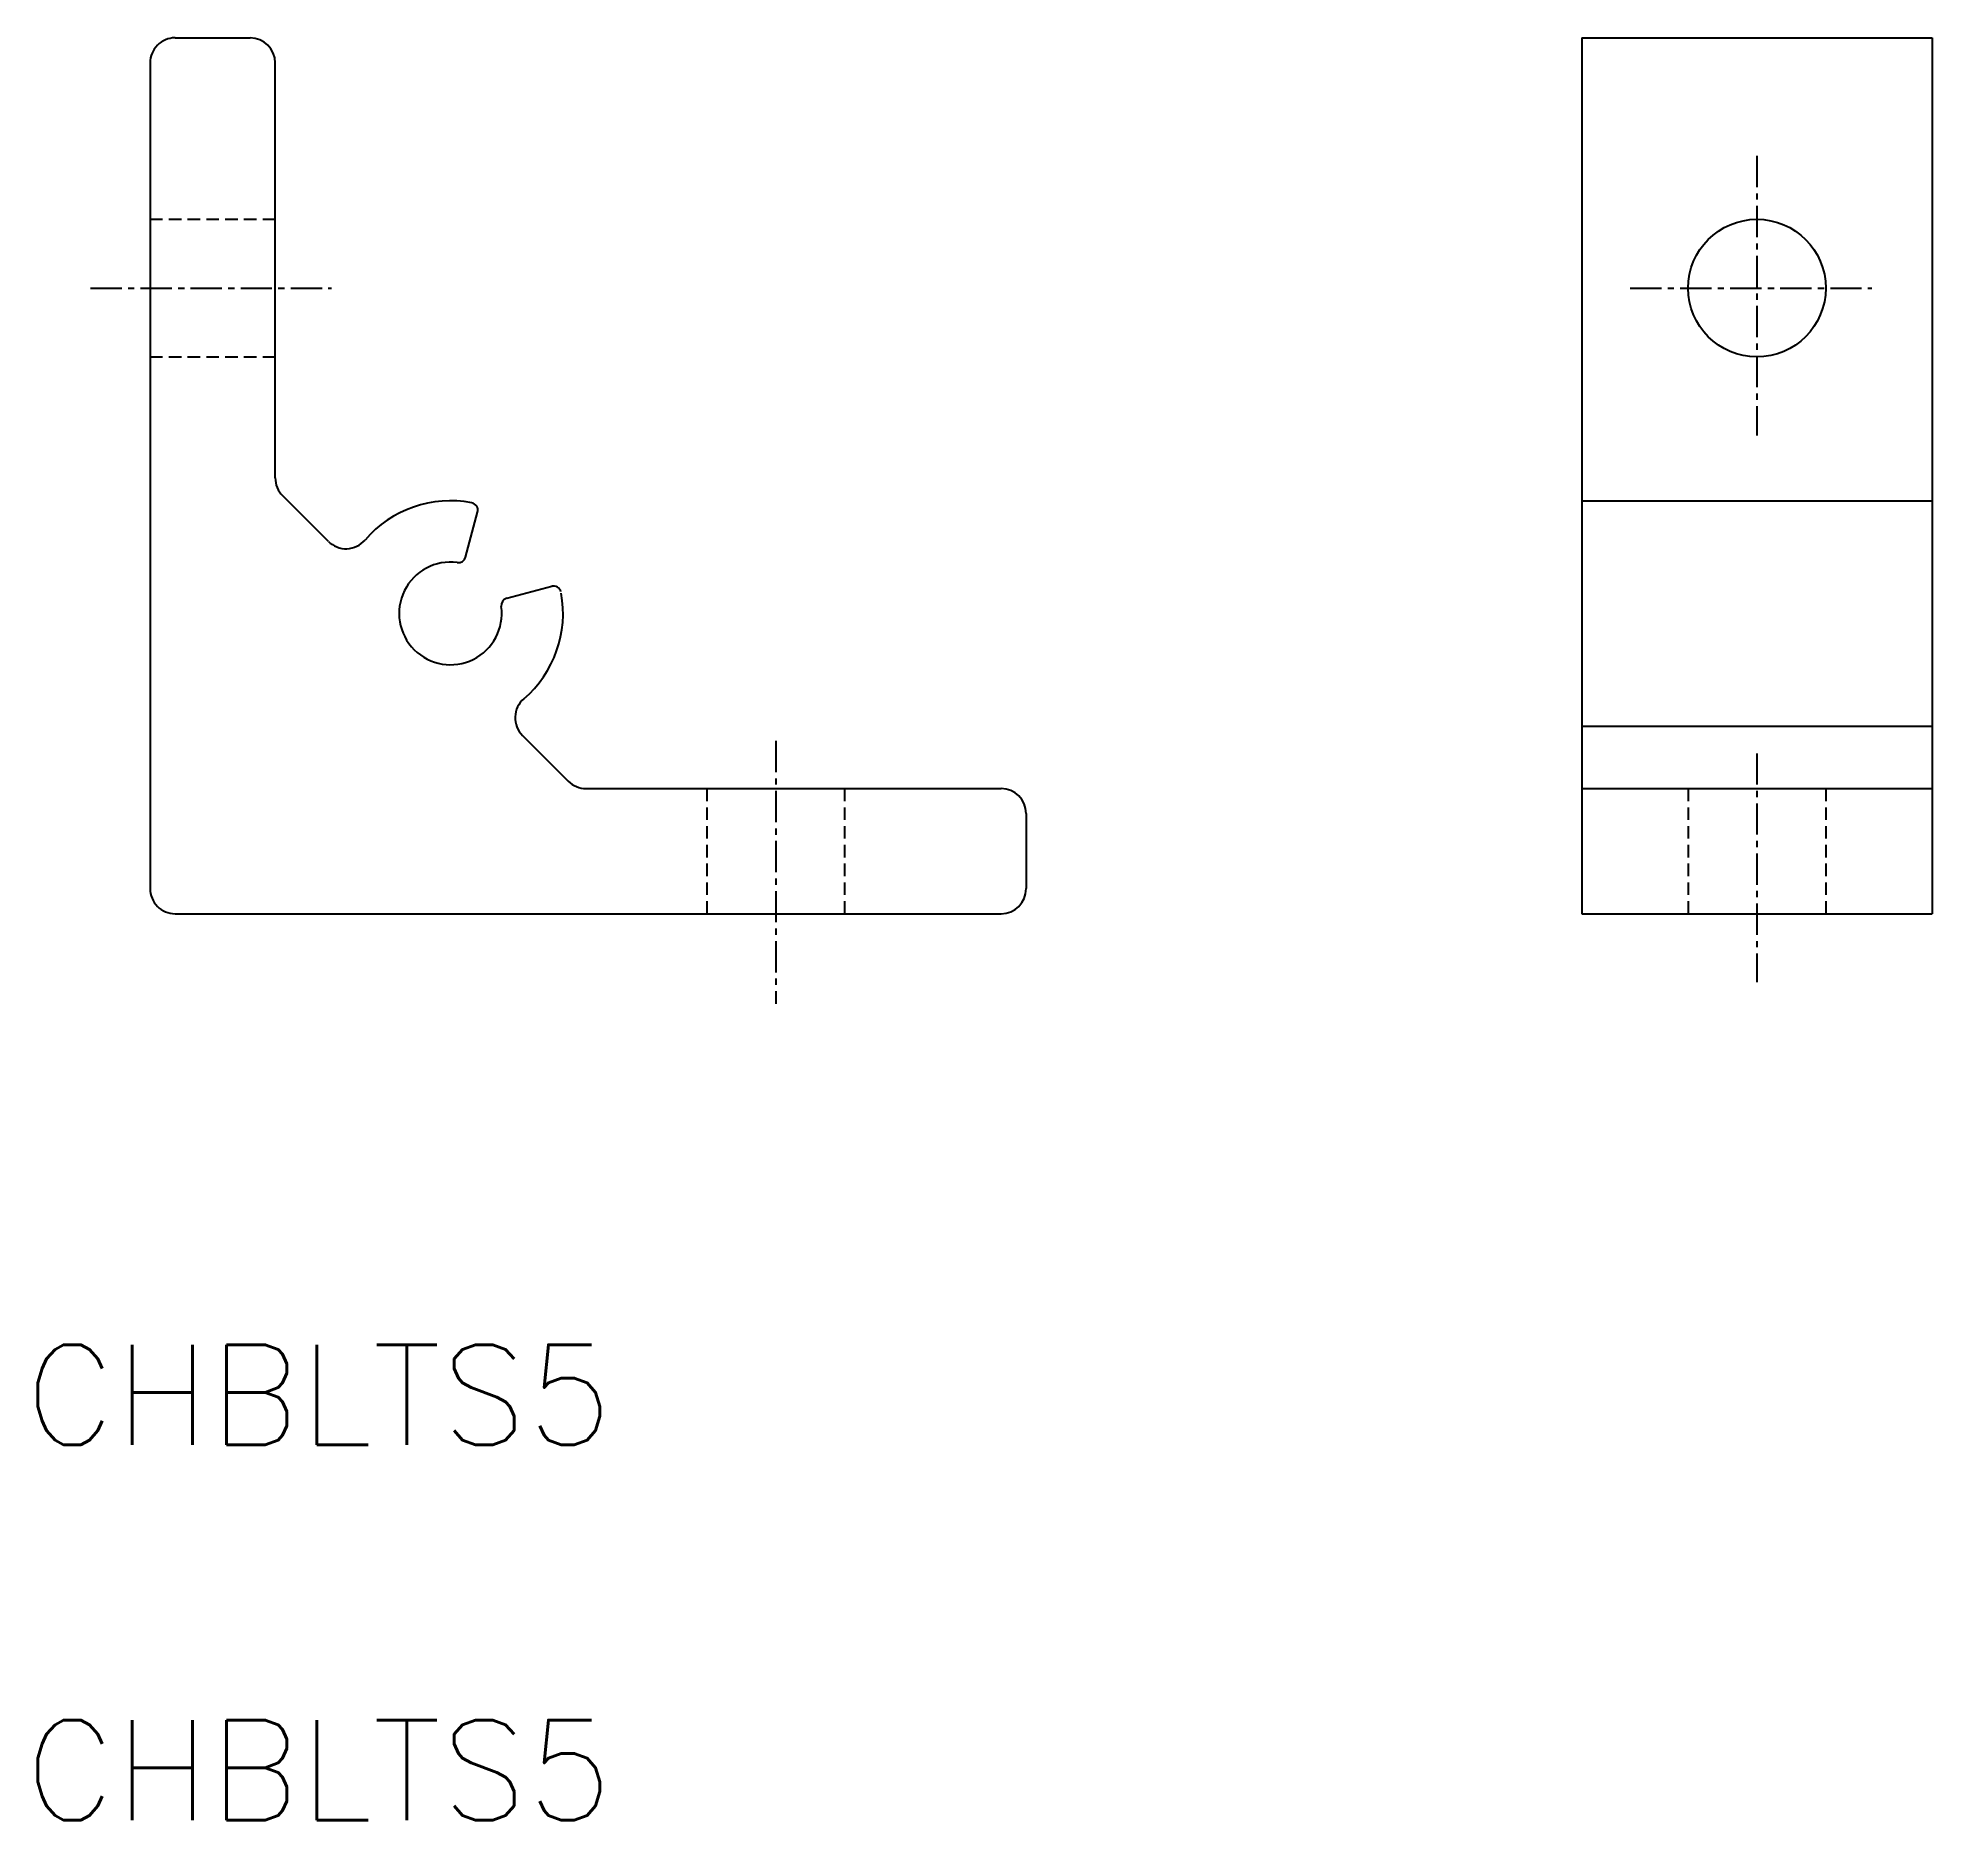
# Model space of a CAD drawing. Extents: x -16.5 to 59.2, y -48.2 to 23.
import ezdxf

# ---------------------------------------------------------------- set-up
doc = ezdxf.new("R2010")
doc.units = 0
doc.linetypes.add('CENTER', pattern=[2, 1.25, -0.25, 0.25, -0.25])
doc.linetypes.add('DASHED', pattern=[0.75, 0.5, -0.25])
doc.layers.get('0').update_dxf_attribs({"linetype": 'CONTINUOUS'})
doc.layers.add('CENTER', color=1, linetype='CENTER')
doc.styles.get("Standard").update_dxf_attribs({"font": 'txt.shx', "bigfont": 'bigfont.shx'})

msp = doc.modelspace()

# ---------------------------------------------------------------- linework, layer by layer
at = {"color": 7, "linetype": 'CONTINUOUS'}
for p, q in [((-11, 23), (-8, 23)), ((45.199, 23), (45.199, -12)), ((45.199, 23), (59.199, 23)), ((59.199, 23), (59.199, -12)), ((-12, 22), (-12, -11)), ((-7, 5.414), (-7, 22)), ((-4.878, 2.878), (-6.707, 4.707)), ((0.603, 2.251), (1.084, 4.047)), ((45.199, 4.5), (59.199, 4.5)), ((2.251, 0.603), (4.047, 1.084)), ((45.199, -4.5), (59.199, -4.5)), ((2.878, -4.878), (4.707, -6.707)), ((5.414, -7), (22, -7)), ((45.199, -7), (59.199, -7)), ((23, -8), (23, -11)), ((-11, -12), (22, -12)), ((45.199, -12), (59.199, -12))]:
    msp.add_line(p, q, dxfattribs=at)
at = {"color": 3, "linetype": 'DASHED'}
for p, q in [((-12, 15.75), (-7, 15.75)), ((-12, 10.25), (-7, 10.25)), ((10.25, -7), (10.25, -12)), ((15.75, -7), (15.75, -12)), ((49.449, -7), (49.449, -12)), ((54.949, -7), (54.949, -12))]:
    msp.add_line(p, q, dxfattribs=at)
at = {"color": 7, "linetype": 'CONTINUOUS'}
msp.add_circle((52.199, 13), 2.75, dxfattribs=at)
for centre, radius, start, end in [((-11, 22), 1, 89.99998, 180), ((-8, 22), 1, 0, 90), ((-6, 5.414), 1, 180, 225.00002), ((0, 0), 4.5, 79.09603, 139.31914), ((0.794, 4.124), 0.3, 344.9999, 79.09582), ((-4.171, 3.585), 1, 225, 319.31915), ((0, 0), 2.05, 82.33392, 7.66565), ((0.313, 2.329), 0.3, 262.33389, 345.00008), ((0, 0), 4.5, 310.68086, 10.42633), ((4.124, 0.794), 0.3, 14.27399, 105.0001), ((2.329, 0.313), 0.3, 104.99992, 187.66573), ((3.585, -4.171), 1, 130.68085, 225), ((5.414, -6), 1, 224.99996, 270), ((22, -8), 1, 0, 90), ((-11, -11), 1, 179.99999, 270), ((22, -11), 1, 270, 0)]:
    msp.add_arc(centre, radius, start, end, dxfattribs=at)
at = {"layer": 'CENTER', "color": 1, "linetype": 'CENTER'}
for p, q in [((52.199, 18.287), (52.199, 7.112)), ((-14.38, 13), (-4.747, 13)), ((47.134, 13), (56.794, 13)), ((13, -5.094), (13, -15.603)), ((52.199, -5.592), (52.199, -14.738))]:
    msp.add_line(p, q, dxfattribs=at)

# ---------------------------------------------------------------- texts
at = {"color": 7, "linetype": 'CONTINUOUS'}
for p in [(-16.998, -33.224), (-16.998, -48.224)]:
    msp.add_text('CHBLTS5', height=4, dxfattribs=at).set_placement(p)

doc.saveas('drawing.dxf')
